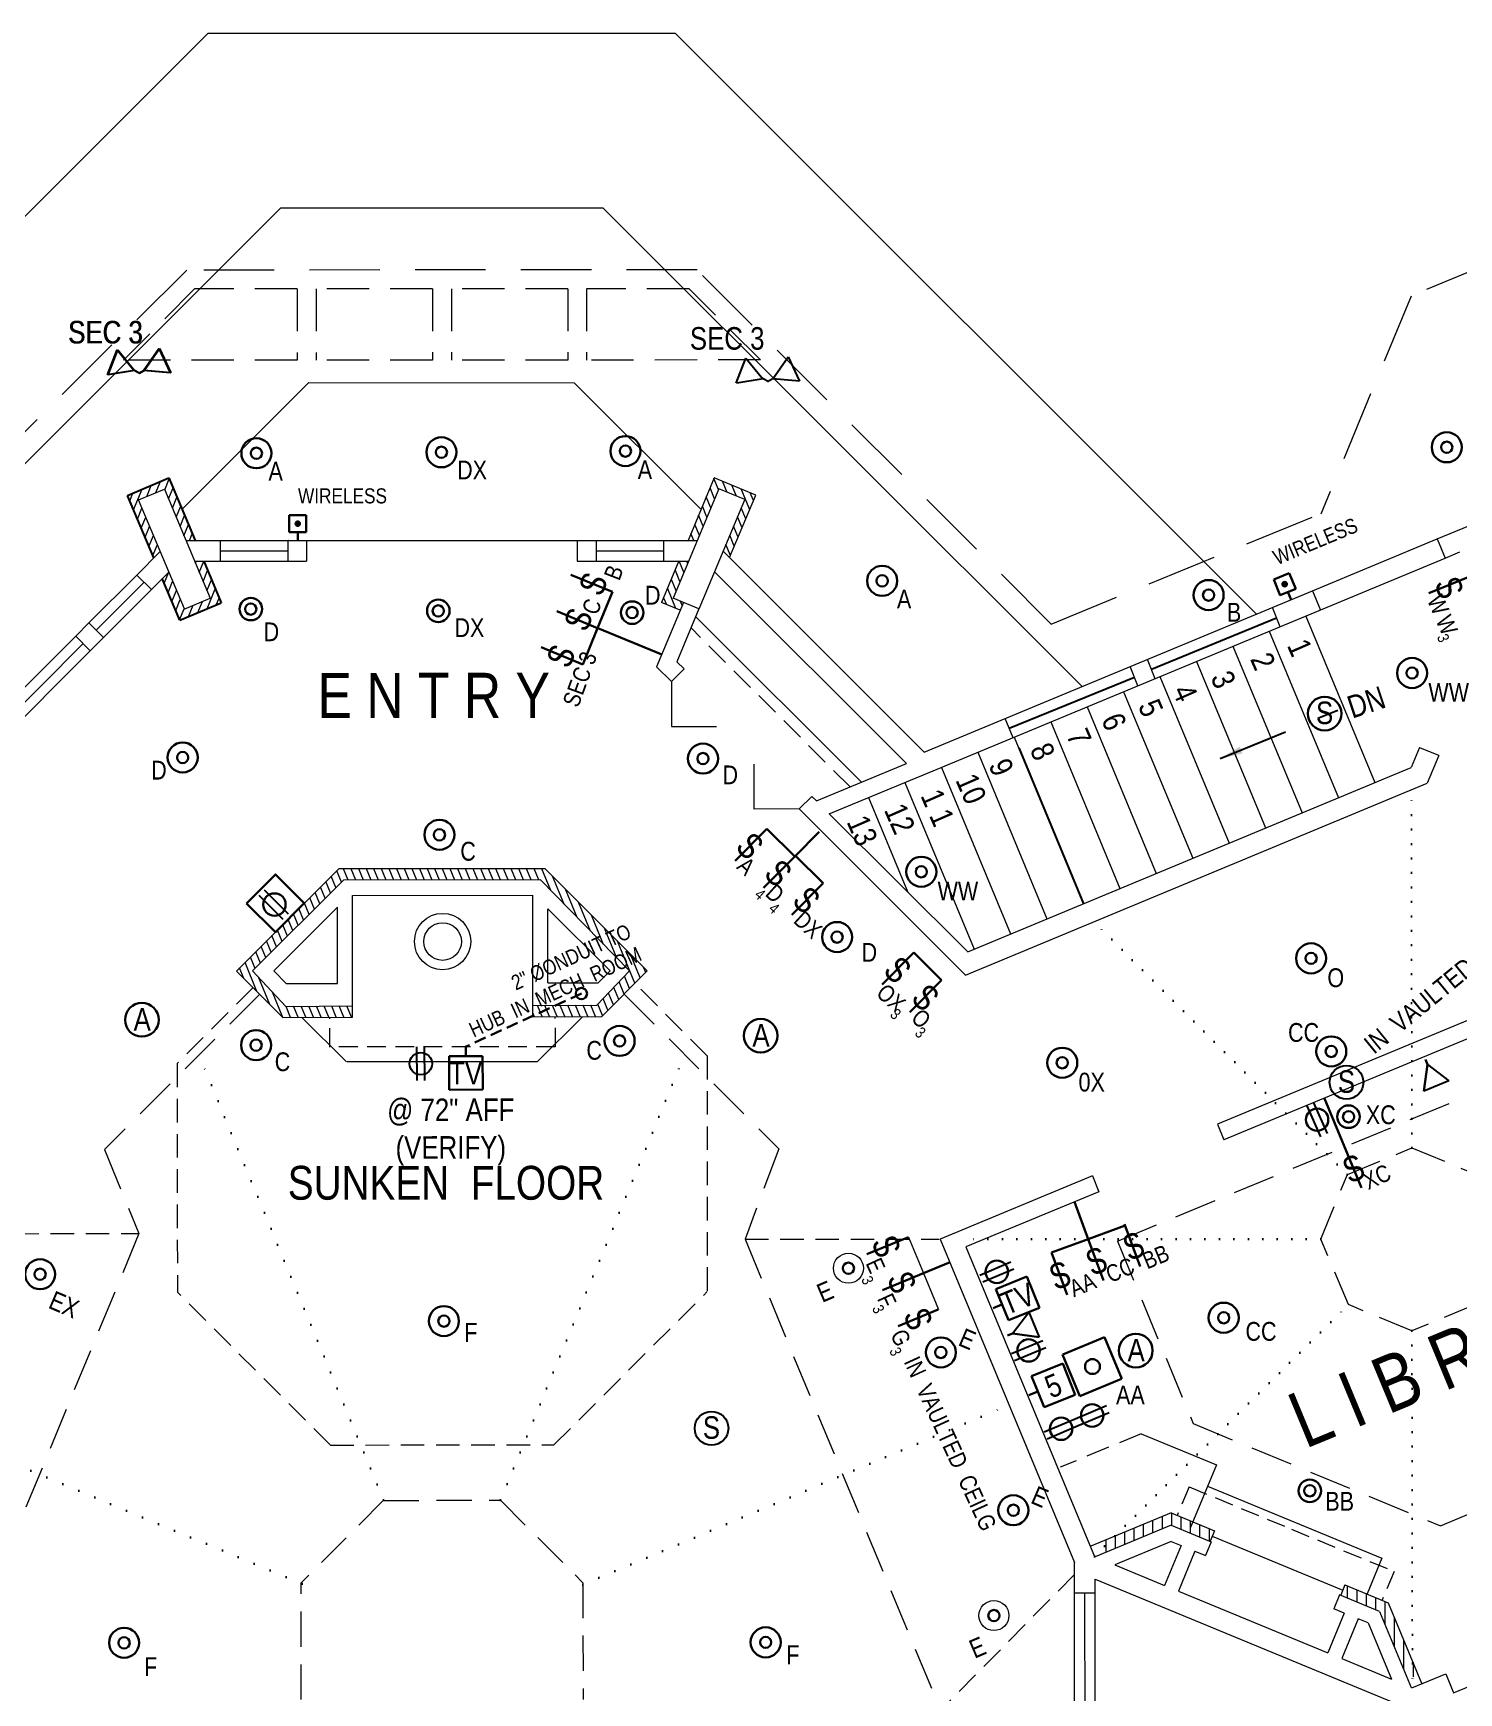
# Model space of a CAD drawing. Header units: inches. Extents: x 2775 to 14269, y 3098 to 7295.
# Drawn here: x 13259.7 to 13639.1, y 3643 to 4084.7 of the extents above; entities that cross this region are included whole.
import ezdxf

# ---------------------------------------------------------------- set-up
doc = ezdxf.new("R2010")
doc.units = ezdxf.units.IN
doc.header["$LTSCALE"] = 0.5
doc.header["$MEASUREMENT"] = 0
for name, pattern in [('ACAD_ISO07W100', [3, 0, -3]), ('DOT2', [0.125, 0, -0.125]), ('HIDDEN', [0.375, 0.25, -0.125])]:
    doc.linetypes.add(name, pattern=pattern)
for name, color, linetype, lineweight in [('CONCRETE', 250, 'CONTINUOUS', 20), ('ELEC', 6, 'CONTINUOUS', 30), ('FOUNDATION', 250, 'CONTINUOUS', 9), ('INT WALLS', 250, 'CONTINUOUS', 9), ('LITE COVE', 250, 'HIDDEN', 9), ('MASONRY', 250, 'HIDDEN', 9), ('MILLWORK', 250, 'CONTINUOUS', 20), ('ROOFLINE', 250, 'HIDDEN', 9), ('ROOM TEXT', 252, 'CONTINUOUS', 20), ('SKYLITES', 250, 'CONTINUOUS', 9), ('WALLS', 250, 'CONTINUOUS', 9), ('WINDOWS', 250, 'CONTINUOUS', 9)]:
    doc.layers.add(name, color=color, linetype=linetype, lineweight=lineweight)
for name, color, linetype in [('ELECTRICAL', 1, 'CONTINUOUS'), ('LL_ELECTRICAL', 1, 'CONTINUOUS'), ('STAIRS', 250, 'CONTINUOUS')]:
    doc.layers.add(name, color=color, linetype=linetype)
doc.styles.add('ARCHENT', font='technical.ttf', dxfattribs={"height": 6})
doc.styles.add('ARCHENTLTD', font='technical.ttf', dxfattribs={"height": 6})
doc.dimstyles.new('ARCHENTLTD', dxfattribs={"dimtxt": 12, "dimasz": 6, "dimexe": 9, "dimexo": 3, "dimgap": 1, "dimtad": 0, "dimdec": 4, "dimzin": 1, "dimdsep": 46, "dimlunit": 4, "dimtxsty": 'ARCHENT', "dimcen": 6, "dimaunit": 1, "dimadec": 5, "dimazin": 0, "dimtfac": 1, "dimtdec": 4, "dimtofl": 0, "dimtmove": 0, "dimatfit": 3, "dimfxl": 0, "dimfrac": 2, "dimtolj": 1, "dimtzin": 0, "dimarcsym": 0})
pattern_1 = [(247.555994, (-3.6255, 7419.5668), (-1.73297453, 0.71583818), [])]
pattern_2 = [(112.5, (0.053, 7.3125), (-1.73227412, -0.71753144), [])]

msp = doc.modelspace()

# ---------------------------------------------------------------- hatches: boundary and pattern name
at = {"layer": 'ELEC', "linetype": 'Continuous', "ltscale": 25}
h = msp.add_hatch(color=7, dxfattribs=at)
edge = h.paths.add_edge_path()
edge.add_arc((13330.13, 3954.18), 0.593, 0, 360)
h = msp.add_hatch(color=7, dxfattribs=at)
edge = h.paths.add_edge_path()
edge.add_arc((13592.76, 3938.08), 0.593, 0, 360)
at = {"layer": 'MASONRY', "lineweight": 9, "ltscale": 75}
h = msp.add_hatch(dxfattribs=at)
h.set_pattern_fill('ANSI31', color=256, scale=15, angle=67.5, style=0)
h.set_pattern_definition(pattern_1)
h.paths.add_polyline_path([(13293.53, 3946.8), (13291.81, 3945.08), (13284.79, 3961.71), (13295.87, 3966.33), (13302.82, 3949.67), (13300.38, 3949.66), (13294.66, 3963.39), (13287.74, 3960.5)])
h = msp.add_hatch(dxfattribs=at)
h.set_pattern_fill('ANSI31', color=256, scale=15, angle=67.5, style=0)
h.set_pattern_definition([(292.54454, (26734.3495, 7442.9466), (1.73171582, 0.71887782), [])])
h.paths.add_polyline_path([(13443.31, 3946.85), (13445.03, 3945.14), (13452.02, 3961.78), (13440.94, 3966.38), (13434.01, 3949.7), (13436.45, 3949.71), (13442.15, 3963.44), (13449.07, 3960.57)])
h = msp.add_hatch(dxfattribs=at)
h.set_pattern_fill('ANSI31', color=256, scale=15, angle=67.5, style=0)
h.set_pattern_definition(pattern_1)
h.paths.add_polyline_path([(13299.94, 3931.45), (13303.35, 3932.88), (13304.21, 3930.8), (13298.74, 3928.51), (13294.07, 3939.56), (13295.79, 3941.28)])
h.paths.add_polyline_path([(13309.73, 3933.1), (13304.21, 3930.8), (13303.35, 3932.88), (13306.79, 3934.31), (13302.68, 3944.17), (13305.12, 3944.17)])
h = msp.add_hatch(dxfattribs=at)
h.set_pattern_fill('ANSI31', color=256, scale=15, angle=67.5, style=0)
h.set_pattern_definition(pattern_2)
h.paths.add_polyline_path([(13368.57, 3862.34), (13341.04, 3862.33), (13316.6, 3837.88), (13320.84, 3837.88), (13342.28, 3859.33), (13368.57, 3859.34)])
h.paths.add_polyline_path([(13318.09, 3835.13), (13320.84, 3837.88), (13316.6, 3837.88), (13313.85, 3835.12), (13316.6, 3832.38), (13320.69, 3832.38)])
h.paths.add_polyline_path([(13320.69, 3832.38), (13316.6, 3832.38), (13326.19, 3822.79), (13344.67, 3822.84), (13344.67, 3825.84), (13326.97, 3825.72)])
h = msp.add_hatch(dxfattribs=at)
h.set_pattern_fill('ANSI31', color=256, scale=15, angle=67.5, style=0)
h.set_pattern_definition(pattern_2)
h.paths.add_polyline_path([(13395.94, 3862.35), (13368.57, 3862.34), (13368.57, 3859.34), (13394.7, 3859.35), (13415.69, 3837.92), (13420.38, 3837.93)])
h.paths.add_polyline_path([(13423.15, 3835.16), (13420.38, 3837.93), (13415.69, 3837.92), (13418.38, 3835.19), (13415.78, 3832.42), (13420.41, 3832.43)])
h.paths.add_polyline_path([(13420.41, 3832.43), (13415.78, 3832.42), (13409.76, 3826.01), (13392.67, 3825.97), (13392.67, 3822.97), (13411.01, 3823.02)])

# ---------------------------------------------------------------- linework, layer by layer
at = {"layer": 'CONCRETE', "ltscale": 75}
for p, q in [((13306.27, 4084.7), (13110.43, 3888.92)), ((13585.29, 3930.13), (13430.6, 4084.69))]:
    msp.add_line(p, q, dxfattribs=at)
at = {"layer": 'CONCRETE', "linetype": 'Continuous', "lineweight": 9, "ltscale": 50}
for p, q in [((13306.27, 4084.7), (13430.6, 4084.69)), ((13325.62, 4038.2), (13411.35, 4038.19)), ((13333.05, 3991.7), (13403.69, 3991.69))]:
    msp.add_line(p, q, dxfattribs=at)
at = {"layer": 'CONCRETE', "lineweight": 9, "ltscale": 75}
for p, q in [((13325.62, 4038.2), (13157.05, 3869.67)), ((13538.82, 3910.83), (13411.35, 4038.19)), ((13333.05, 3991.7), (13299.34, 3958)), ((13437.29, 3958.12), (13403.69, 3991.69))]:
    msp.add_line(p, q, dxfattribs=at)
at = {"layer": 'ELEC', "color": 7, "linetype": 'Continuous', "ltscale": 0.75}
for p, q in [((13332.37, 3956.41), (13327.89, 3956.41)), ((13327.89, 3956.41), (13327.89, 3951.88)), ((13332.37, 3951.94), (13332.37, 3956.41)), ((13327.89, 3951.94), (13332.37, 3951.94)), ((13330.13, 3951.94), (13330.13, 3949.68)), ((13593.96, 3941), (13589.83, 3939.28)), ((13595.68, 3936.87), (13593.96, 3941)), ((13589.83, 3939.28), (13591.57, 3935.1)), ((13591.55, 3935.15), (13595.68, 3936.87)), ((13593.61, 3936.01), (13594.49, 3933.92))]:
    msp.add_line(p, q, dxfattribs=at)
at = {"layer": 'ELEC', "color": 1, "linetype": 'Continuous', "ltscale": 0.75}
for p, q in [((13402.83, 3940.59), (13413.92, 3936.01)), ((13399.03, 3930.86), (13409.93, 3926.36)), ((13409.94, 3926.36), (13426.97, 3919.33)), ((13394.87, 3921.29), (13405.95, 3916.72)), ((13446.53, 3864.47), (13454.98, 3872.99)), ((13462.39, 3865.64), (13468.87, 3872.17)), ((13454.08, 3857.27), (13462.39, 3865.64)), ((13493.01, 3824.21), (13501.46, 3832.73)), ((13613.17, 3777.41), (13603.31, 3801.2)), ((13540.49, 3763.78), (13536.84, 3773.67)), ((13554.3, 3756.53), (13550.14, 3767.77)), ((13481.58, 3759.78), (13492.68, 3764.33)), ((13544.58, 3752.72), (13540.49, 3763.78)), ((13485.72, 3750.2), (13496.64, 3754.67)), ((13496.64, 3754.67), (13503.74, 3757.61)), ((13489.86, 3740.62), (13500.56, 3745.04))]:
    msp.add_line(p, q, dxfattribs=at)
at = {"layer": 'ELEC', "color": 3, "linetype": 'Continuous', "ltscale": 0.75}
for p, q in [((13631.13, 3935.69), (13642.06, 3940.12)), ((13461.6, 3850.11), (13469.9, 3858.48)), ((13485.6, 3831.56), (13494.05, 3840.08)), ((13534.85, 3748.92), (13530.7, 3760.17))]:
    msp.add_line(p, q, dxfattribs=at)
at = {"layer": 'ELEC', "color": 1, "linetype": 'Continuous', "lineweight": 30, "ltscale": 25}
for p, q in [((13413.92, 3936.01), (13409.93, 3926.36)), ((13405.95, 3916.72), (13409.93, 3926.36)), ((13454.98, 3872.99), (13462.39, 3865.64)), ((13462.49, 3865.83), (13469.9, 3858.48)), ((13494.05, 3840.08), (13501.46, 3832.73)), ((13530.7, 3760.17), (13540.49, 3763.78)), ((13540.49, 3763.78), (13550.28, 3767.4))]:
    msp.add_line(p, q, dxfattribs=at)
at = {"layer": 'ELEC', "color": 1, "linetype": 'HIDDEN', "ltscale": 25}
msp.add_line((13405.61, 3829.13), (13374.84, 3814.99), dxfattribs=at)
at = {"layer": 'ELEC', "color": 1, "linetype": 'Continuous', "lineweight": 9, "ltscale": 25}
for p, q in [((13492.68, 3764.33), (13496.64, 3754.67)), ((13496.64, 3754.67), (13500.59, 3745.01))]:
    msp.add_line(p, q, dxfattribs=at)
at = {"layer": 'ELEC', "color": 4, "linetype": 'Continuous', "ltscale": 7.5}
for centre in [(13319.12, 3972.92), (13368.37, 3973.17), (13417.32, 3973.49), (13635.88, 3974.5), (13485.64, 3938.96)]:
    msp.add_circle(centre, 4, dxfattribs=at)
at = {"layer": 'ELEC', "color": 4, "linetype": 'Continuous'}
for centre in [(13635.88, 3974.5), (13319.12, 3972.92), (13417.32, 3973.49), (13485.64, 3938.96), (13572.51, 3935.18)]:
    msp.add_circle(centre, 1.5, dxfattribs=at)
at = {"layer": 'ELEC', "color": 3, "linetype": 'Continuous'}
for centre, radius in [((13368.37, 3973.17), 1.5), ((13367.53, 3930.96), 1.5), ((13626.66, 3914.43), 1.5), ((13496.06, 3861.54), 1.5), ((13533.57, 3810.71), 1.5), ((13261.58, 3754.43), 1.5), ((13541.61, 3729.86), 1.98)]:
    msp.add_circle(centre, radius, dxfattribs=at)
at = {"layer": 'ELEC', "color": 7, "linetype": 'Continuous', "ltscale": 25}
for centre in [(13330.13, 3954.18), (13592.76, 3938.08)]:
    msp.add_circle(centre, 0.593, dxfattribs=at)
at = {"layer": 'ELEC', "color": 4, "linetype": 'Continuous', "lineweight": 30, "ltscale": 7.5}
msp.add_circle((13572.51, 3935.18), 4, dxfattribs=at)
at = {"layer": 'ELEC', "color": 5, "linetype": 'Continuous', "lineweight": 30, "ltscale": 7.5}
for centre, radius in [((13317.63, 3931.45), 3), ((13367.53, 3930.96), 3), ((13419.11, 3930.5), 3), ((13367.84, 3871.37), 4), ((13415.78, 3816.52), 4), ((13319.05, 3815.39), 4), ((13501.26, 3733.61), 4), ((13520.55, 3691.63), 4)]:
    msp.add_circle(centre, radius, dxfattribs=at)
at = {"layer": 'ELEC', "color": 5, "linetype": 'Continuous'}
for centre in [(13317.63, 3931.45), (13419.11, 3930.5), (13367.84, 3871.37), (13319.05, 3815.39), (13415.78, 3816.52), (13605.15, 3813.73), (13609.74, 3796.35, -2), (13369.02, 3741.96), (13576.52, 3742.86), (13501.26, 3733.61), (13599.44, 3696.8, -2), (13520.55, 3691.63), (13283.93, 3656.34), (13454.64, 3656.47)]:
    msp.add_circle(centre, 1.5, dxfattribs=at)
at = {"layer": 'ELEC', "color": 3, "linetype": 'Continuous', "lineweight": 30, "ltscale": 7.5}
for centre in [(13626.66, 3914.43), (13496.06, 3861.54)]:
    msp.add_circle(centre, 4, dxfattribs=at)
at = {"layer": 'ELEC', "color": 6, "linetype": 'Continuous', "lineweight": 30, "ltscale": 7.5}
for centre in [(13299.51, 3891.95), (13437.96, 3891.67), (13473.66, 3844.16), (13599.78, 3838.5), (13533.57, 3810.71), (13261.58, 3754.43)]:
    msp.add_circle(centre, 4, dxfattribs=at)
at = {"layer": 'ELEC', "color": 6, "linetype": 'Continuous'}
for centre in [(13299.51, 3891.95), (13437.96, 3891.67), (13473.66, 3844.16), (13599.78, 3838.5), (13476.67, 3756.03), (13515.38, 3663.59)]:
    msp.add_circle(centre, 1.5, dxfattribs=at)
at = {"layer": 'ELEC', "color": 1, "linetype": 'Continuous'}
msp.add_circle((13405.61, 3829.13), 1.5, dxfattribs=at)
at = {"layer": 'ELEC', "color": 5, "linetype": 'Continuous', "ltscale": 7.5}
for centre in [(13605.15, 3813.73), (13369.02, 3741.96), (13576.52, 3742.86), (13283.93, 3656.34), (13454.64, 3656.47)]:
    msp.add_circle(centre, 4, dxfattribs=at)
at = {"layer": 'ELEC', "color": 5, "linetype": 'Continuous', "lineweight": 30, "ltscale": 50}
for centre in [(13609.74, 3796.35), (13599.44, 3696.8)]:
    msp.add_circle(centre, 3, dxfattribs=at)
at = {"layer": 'ELEC', "color": 6, "linetype": 'Continuous', "lineweight": 9, "ltscale": 7.5}
for centre in [(13476.67, 3756.03), (13515.38, 3663.59)]:
    msp.add_circle(centre, 4, dxfattribs=at)
at = {"layer": 'ELECTRICAL', "color": 7, "linetype": 'Continuous', "ltscale": 0.375}
for p, q in [((13279.5, 3993.8), (13282.11, 4000.47)), ((13279.65, 3993.8), (13282.26, 4000.47)), ((13282.11, 4000.47), (13286.56, 3994.91)), ((13282.26, 4000.47), (13286.71, 3994.91)), ((13289.11, 3994.92), (13293.18, 4000.79)), ((13289.26, 3994.92), (13293.33, 4000.79)), ((13293.18, 4000.79), (13296.2, 3994.29)), ((13293.33, 4000.79), (13296.35, 3994.29)), ((13446.79, 3991.56), (13449.4, 3998.24)), ((13449.4, 3998.24), (13453.85, 3992.68)), ((13456.55, 3992.69), (13460.62, 3998.56)), ((13460.62, 3998.56), (13463.64, 3992.06)), ((13286.56, 3994.91), (13279.5, 3993.8)), ((13286.71, 3994.91), (13279.65, 3993.8)), ((13296.2, 3994.29), (13289.11, 3994.92)), ((13296.35, 3994.29), (13289.26, 3994.92)), ((13463.64, 3992.06), (13456.55, 3992.69)), ((13454, 3992.68), (13446.94, 3991.56))]:
    msp.add_line(p, q, dxfattribs=at)
at = {"layer": 'ELECTRICAL', "color": 7, "linetype": 'Continuous', "ltscale": 0.75}
for p, q in [((13287.84, 3994.27), (13286.56, 3994.91)), ((13287.99, 3994.27), (13286.71, 3994.91)), ((13287.84, 3994.27), (13289.11, 3994.92)), ((13287.99, 3994.27), (13289.26, 3994.92)), ((13455.13, 3992.04), (13456.4, 3992.69)), ((13455.28, 3992.04), (13454, 3992.68))]:
    msp.add_line(p, q, dxfattribs=at)
at = {"layer": 'ELECTRICAL', "color": 1, "linetype": 'Continuous', "ltscale": 0.75}
for p, q in [((13321.18, 3856.72), (13327.57, 3850.38)), ((13319.77, 3855.3), (13326.16, 3848.96)), ((13361.91, 3805.95), (13361.82, 3814.95)), ((13363.91, 3805.97), (13363.82, 3814.97)), ((13630.72, 3810.22), (13629.79, 3803.16)), ((13630.72, 3810.22), (13636.42, 3805.9)), ((13630.72, 3810.22), (13636.42, 3805.9)), ((13636.42, 3805.9), (13629.79, 3803.16)), ((13598.62, 3799.26), (13602.27, 3791.03)), ((13600.45, 3800.07), (13604.1, 3791.84)), ((13520.32, 3738.63), (13524.64, 3744.32)), ((13520.32, 3738.63), (13524.64, 3744.32)), ((13524.64, 3744.32), (13527.38, 3737.7)), ((13520.32, 3738.63), (13527.38, 3737.7))]:
    msp.add_line(p, q, dxfattribs=at)
at = {"layer": 'ELECTRICAL', "color": 1, "linetype": 'Continuous', "lineweight": 30, "ltscale": 0.75}
for p, q in [((13379.33, 3812.49), (13370.38, 3812.47)), ((13370.4, 3803.53), (13370.38, 3812.47)), ((13374.84, 3814.99), (13374.85, 3812.48)), ((13379.35, 3803.55), (13379.33, 3812.49)), ((13630.18, 3811.54), (13630.72, 3810.22)), ((13370.4, 3803.53), (13379.35, 3803.55)), ((13524.15, 3753.81), (13515.86, 3750.44)), ((13519.23, 3742.16), (13515.86, 3750.44)), ((13527.52, 3745.53), (13524.15, 3753.81)), ((13515.19, 3745.41), (13517.52, 3746.35)), ((13519.23, 3742.16), (13527.52, 3745.53)), ((13519, 3738.08), (13520.32, 3738.63)), ((13533.68, 3730.66), (13525.38, 3727.31)), ((13537.03, 3722.37), (13533.68, 3730.66)), ((13525.38, 3727.31), (13527.04, 3723.22)), ((13524.71, 3722.28), (13527.04, 3723.22)), ((13527.04, 3723.22), (13528.73, 3719.02)), ((13528.73, 3719.02), (13537.03, 3722.37))]:
    msp.add_line(p, q, dxfattribs=at)
at = {"layer": 'ELECTRICAL', "color": 1, "linetype": 'Continuous', "ltscale": 0.375}
for p, q in [((13629.79, 3803.16), (13630.72, 3810.22)), ((13630.72, 3810.22), (13636.42, 3805.9)), ((13636.42, 3805.9), (13629.79, 3803.16)), ((13520.32, 3738.63), (13524.64, 3744.32)), ((13524.64, 3744.32), (13527.38, 3737.7)), ((13527.38, 3737.7), (13520.32, 3738.63))]:
    msp.add_line(p, q, dxfattribs=at)
at = {"layer": 'ELECTRICAL', "color": 3, "linetype": 'Continuous', "ltscale": 0.75}
for p, q in [((13511.64, 3754.21), (13519.92, 3757.73)), ((13512.42, 3752.37), (13520.71, 3755.89)), ((13520.08, 3733.29), (13528.37, 3736.81)), ((13520.86, 3731.45), (13529.15, 3734.97)), ((13537.01, 3715.99), (13545.3, 3719.5)), ((13528.72, 3712.47), (13537.01, 3715.99)), ((13537.79, 3714.15), (13546.08, 3717.66)), ((13529.51, 3710.63), (13537.79, 3714.15))]:
    msp.add_line(p, q, dxfattribs=at)
at = {"layer": 'ELECTRICAL', "color": 1, "linetype": 'Continuous', "lineweight": 30, "ltscale": 0.375}
msp.add_lwpolyline([(13316.52, 3853.13), (13324.17, 3860.83), (13331.87, 3853.18), (13324.22, 3845.48)], close=True, dxfattribs=at)
at = {"layer": 'ELECTRICAL', "color": 3, "linetype": 'Continuous', "lineweight": 30, "ltscale": 0.75}
for centre, radius in [((13603.4, 3903.63), 4.48), ((13516.16, 3755.07), 2.98), ((13524.61, 3734.14), 2.98), ((13541.54, 3716.84), 2.98), ((13533.25, 3713.32), 2.98)]:
    msp.add_circle(centre, radius, dxfattribs=at)
at = {"layer": 'ELECTRICAL', "color": 1, "linetype": 'Continuous', "lineweight": 30, "ltscale": 0.75}
for centre, radius in [((13323.93, 3852.81), 2.98), ((13288.65, 3822.14), 4.48), ((13453.32, 3817.91), 4.48), ((13601.38, 3795.56), 2.98), ((13553.14, 3734.11), 4.48)]:
    msp.add_circle(centre, radius, dxfattribs=at)
at = {"layer": 'ELECTRICAL', "color": 1, "linetype": 'Continuous', "ltscale": 0.75}
msp.add_circle((13362.88, 3810.46), 2.98, dxfattribs=at)
at = {"layer": 'ELECTRICAL', "color": 3, "linetype": 'Continuous', "ltscale": 0.75}
for centre in [(13609.2, 3805.51), (13440.23, 3713.43)]:
    msp.add_circle(centre, 4.48, dxfattribs=at)
at = {"layer": 'ELECTRICAL', "color": 1, "linetype": 'Continuous', "ltscale": 0.75}
for points in [[(13630.72, 3810.22), (13636.42, 3805.9), (13629.79, 3803.16), (13630.72, 3810.22)], [(13630.72, 3810.22), (13634.82, 3807.11), (13630.05, 3805.09), (13630.72, 3810.22)], [(13520.32, 3738.63), (13524.64, 3744.32), (13527.38, 3737.7), (13520.32, 3738.63)], [(13520.32, 3738.63), (13523.43, 3742.73), (13525.44, 3737.96), (13520.32, 3738.63)]]:
    msp.add_solid(points, dxfattribs=at)
at = {"layer": 'FOUNDATION', "ltscale": 50}
for p, q in [((13300.37, 3949.7), (13309.5, 3949.7)), ((13327.5, 3949.7), (13332.5, 3949.7)), ((13404.5, 3949.69), (13409.5, 3949.69)), ((13427.5, 3949.69), (13436.44, 3949.69))]:
    msp.add_line(p, q, dxfattribs=at)
at = {"layer": 'FOUNDATION', "ltscale": 75}
for p, q in [((13293.55, 3946.75), (13287.31, 3940.51)), ((13496.85, 3893.39), (13443.37, 3946.83)), ((13274.58, 3927.79), (13271.05, 3924.25))]:
    msp.add_line(p, q, dxfattribs=at)
at = {"layer": 'INT WALLS', "ltscale": 150}
for p, q in [((13432.74, 3933.22), (13425.63, 3916.1)), ((13436.89, 3931.49), (13431.04, 3917.4))]:
    msp.add_line(p, q, dxfattribs=at)
at = {"layer": 'INT WALLS', "ltscale": 50}
for p, q in [((13429.58, 3912.15), (13425.63, 3916.1)), ((13432.94, 3915.51), (13431.04, 3917.4)), ((13429.58, 3912.16), (13429.59, 3900.16)), ((13429.59, 3900.16), (13441.57, 3900.17)), ((13451.55, 3878.23), (13451.54, 3890.21)), ((13463.55, 3878.24), (13451.55, 3878.23)), ((13507.78, 3834.04), (13463.53, 3878.24)), ((13468.13, 3880.37), (13466.89, 3881.6)), ((13508.44, 3840.27), (13471.58, 3876.93)), ((13574.83, 3794.38), (13576.57, 3790.17)), ((13541.58, 3780.58), (13543.32, 3776.37))]:
    msp.add_line(p, q, dxfattribs=at)
at = {"layer": 'INT WALLS', "linetype": 'Continuous', "ltscale": 150}
for p, q in [((13429.58, 3912.15), (13432.94, 3915.51)), ((13463.53, 3878.24), (13466.89, 3881.6))]:
    msp.add_line(p, q, dxfattribs=at)
at = {"layer": 'INT WALLS', "ltscale": 75}
for p, q in [((13468.13, 3880.37), (13492.12, 3890.34)), ((13471.58, 3876.93), (13495.77, 3886.98)), ((13710.09, 3850.52), (13574.83, 3794.38)), ((13685.51, 3835.39), (13576.57, 3790.17)), ((13541.58, 3780.58), (13501.1, 3763.78)), ((13543.32, 3776.37), (13507.93, 3761.68))]:
    msp.add_line(p, q, dxfattribs=at)
at = {"layer": 'INT WALLS', "linetype": 'Continuous'}
for p, q in [((13342.28, 3859.33), (13318.09, 3835.13)), ((13394.7, 3859.35), (13342.28, 3859.33)), ((13418.39, 3835.17), (13394.7, 3859.35)), ((13318.09, 3835.13), (13326.97, 3825.72)), ((13418.38, 3835.19), (13409.76, 3826.01))]:
    msp.add_line(p, q, dxfattribs=at)
at = {"layer": 'INT WALLS'}
for p, q in [((13340.68, 3852.07), (13323.75, 3835.13)), ((13413.23, 3835.17), (13396.68, 3851.71)), ((13327.09, 3831.79), (13323.75, 3835.13)), ((13413.25, 3835.16), (13410.1, 3832.01))]:
    msp.add_line(p, q, dxfattribs=at)
at = {"layer": 'INT WALLS', "ltscale": 5}
for p, q in [((13340.67, 3831.83), (13340.68, 3852.07)), ((13344.67, 3825.84), (13344.69, 3855.22)), ((13392.67, 3825.97), (13392.69, 3855.34)), ((13396.67, 3831.98), (13396.68, 3851.71)), ((13562.54, 3687.65), (13573.18, 3683.25)), ((13562.55, 3683.32), (13565.19, 3682.23)), ((13618.01, 3664.71), (13607.38, 3669.11)), ((13614.95, 3661.65), (13612.32, 3662.74))]:
    msp.add_line(p, q, dxfattribs=at)
at = {"layer": 'INT WALLS', "ltscale": 7.5}
for p, q in [((13344.69, 3855.22), (13392.69, 3855.34)), ((13327.09, 3831.79), (13340.67, 3831.83)), ((13396.66, 3831.98), (13410.1, 3832.01))]:
    msp.add_line(p, q, dxfattribs=at)
at = {"layer": 'INT WALLS', "linetype": 'Continuous', "ltscale": 7.5}
for p, q in [((13326.97, 3825.72), (13344.67, 3825.84)), ((13392.67, 3825.97), (13409.76, 3826.01))]:
    msp.add_line(p, q, dxfattribs=at)
at = {"layer": 'INT WALLS', "ltscale": 10}
for p, q in [((13562.54, 3687.65), (13542.33, 3679.24)), ((13562.55, 3683.32), (13547.53, 3677.09)), ((13614.95, 3661.65), (13621.18, 3646.63)), ((13618.01, 3664.71), (13626.39, 3644.48))]:
    msp.add_line(p, q, dxfattribs=at)
at = {"layer": 'INT WALLS', "lineweight": 20, "ltscale": 5}
msp.add_line((13573.48, 3684.75), (13590.85, 3677.57), dxfattribs=at)
at = {"layer": 'INT WALLS', "linetype": 'Continuous', "ltscale": 5}
for p, q in [((13568.88, 3680.7), (13571.66, 3679.55)), ((13608.62, 3664.27), (13605.85, 3665.42))]:
    msp.add_line(p, q, dxfattribs=at)
at = {"layer": 'INT WALLS', "lineweight": 9, "ltscale": 5}
msp.add_line((13590.85, 3677.57), (13608.23, 3670.38), dxfattribs=at)
at = {"layer": 'LITE COVE', "linetype": 'ACAD_ISO07W100', "lineweight": 30, "ltscale": 2.5}
for p, q in [((13626.59, 3788.06), (13626.45, 3883.34)), ((13609.42, 3780.91), (13541.98, 3848.25)), ((13602.34, 3763.8), (13507.07, 3763.76)), ((13542.11, 3679.33), (13609.72, 3746.34)), ((13626.61, 3739.35), (13626.74, 3644.44))]:
    msp.add_line(p, q, dxfattribs=at)
at = {"layer": 'LITE COVE', "ltscale": 90}
for p, q in [((13320.02, 3828.96), (13278.7, 3787.6)), ((13417.01, 3828.97), (13458.12, 3787.83)), ((13548.24, 3763.23), (13682.69, 3819.03)), ((13278.7, 3787.6), (13287.87, 3765.24)), ((13458.12, 3787.83), (13449.15, 3763.74)), ((13287.87, 3765.24), (13234.91, 3637.12)), ((13449.15, 3763.74), (13501.19, 3638.35)), ((13548.24, 3763.23), (13568.39, 3714.68)), ((13568.39, 3714.68), (13634.23, 3687.46)), ((13568.39, 3714.68), (13634.23, 3687.46)), ((13634.23, 3687.46), (13675.66, 3704.96))]:
    msp.add_line(p, q, dxfattribs=at)
at = {"layer": 'LITE COVE', "linetype": 'ACAD_ISO07W100', "lineweight": 30, "ltscale": 3}
for p, q in [((13352.99, 3694.26), (13303.82, 3812.74)), ((13384.06, 3694.27), (13433.1, 3812.86)), ((13331.3, 3672.02), (13217.55, 3719.42)), ((13406.03, 3671.81), (13519.44, 3719.61))]:
    msp.add_line(p, q, dxfattribs=at)
at = {"layer": 'LL_ELECTRICAL', "color": 7, "linetype": 'Continuous', "lineweight": 30, "ltscale": 50}
for p, q in [((13544.84, 3737.69), (13533.76, 3733.09)), ((13549.44, 3726.61), (13544.84, 3737.69)), ((13533.64, 3733.05), (13538.24, 3721.97)), ((13538.24, 3721.97), (13549.33, 3726.57))]:
    msp.add_line(p, q, dxfattribs=at)
at = {"layer": 'MASONRY', "linetype": 'Continuous', "lineweight": -2, "ltscale": 1.5}
for p, q in [((13284.79, 3961.71), (13295.87, 3966.33)), ((13295.87, 3966.33), (13302.82, 3949.67)), ((13291.81, 3945.08), (13284.79, 3961.71)), ((13305.12, 3944.17), (13309.73, 3933.1)), ((13298.74, 3928.51), (13294.07, 3939.56)), ((13298.74, 3928.51), (13309.73, 3933.1))]:
    msp.add_line(p, q, dxfattribs=at)
at = {"layer": 'MASONRY', "linetype": 'Continuous', "ltscale": 1.5}
for p, q in [((13440.94, 3966.38), (13434.01, 3949.7)), ((13452.02, 3961.78), (13440.94, 3966.38)), ((13445.03, 3945.14), (13452.02, 3961.78)), ((13431.54, 3944.28), (13426.94, 3933.2)), ((13431.88, 3931.15), (13426.94, 3933.2)), ((13313.85, 3835.12), (13326.19, 3822.79))]:
    msp.add_line(p, q, dxfattribs=at)
at = {"layer": 'MASONRY', "lineweight": 9, "ltscale": 75}
for p, q in [((13431.53, 3944.26), (13432.75, 3941.32)), ((13433.55, 3944.28), (13433.76, 3943.77)), ((13430.52, 3941.81), (13431.73, 3938.88)), ((13428.49, 3936.92), (13430.67, 3931.66)), ((13429.5, 3939.37), (13430.72, 3936.43)), ((13427.47, 3934.48), (13428.22, 3932.67)), ((13431.9, 3933.58), (13432.4, 3932.39))]:
    msp.add_line(p, q, dxfattribs=at)
at = {"layer": 'MASONRY', "linetype": 'Continuous', "ltscale": 150}
msp.add_line((13341.04, 3862.33), (13313.85, 3835.12), dxfattribs=at)
at = {"layer": 'MASONRY', "linetype": 'Continuous'}
for p, q in [((13395.94, 3862.35), (13341.04, 3862.33)), ((13423.15, 3835.16), (13395.94, 3862.35)), ((13423.15, 3835.16), (13410.93, 3822.94))]:
    msp.add_line(p, q, dxfattribs=at)
at = {"layer": 'MASONRY', "linetype": 'Continuous', "ltscale": 5}
for p, q in [((13344.67, 3822.84), (13344.67, 3825.84)), ((13392.67, 3822.96), (13392.67, 3825.97)), ((13554.54, 3711.98), (13574.59, 3703.69)), ((13574.59, 3703.69), (13567.64, 3686.89)), ((13572.23, 3698.01), (13618.62, 3678.83)), ((13562.54, 3690.9), (13574.05, 3686.14)), ((13574.05, 3686.14), (13572.91, 3683.37)), ((13565.19, 3682.23), (13560.79, 3671.6)), ((13568.88, 3680.7), (13564.49, 3670.08)), ((13573.18, 3683.25), (13571.66, 3679.55)), ((13618.63, 3678.83), (13614.7, 3669.33)), ((13608.8, 3671.78), (13607.66, 3669)), ((13608.8, 3671.77), (13620.32, 3667.01)), ((13607.38, 3669.12), (13605.85, 3665.42)), ((13608.62, 3664.27), (13604.23, 3653.65)), ((13612.32, 3662.75), (13607.92, 3652.12))]:
    msp.add_line(p, q, dxfattribs=at)
at = {"layer": 'MASONRY', "linetype": 'Continuous', "ltscale": 7.5}
for p, q in [((13326.19, 3822.79), (13344.67, 3822.84)), ((13392.67, 3822.97), (13411.01, 3823.02))]:
    msp.add_line(p, q, dxfattribs=at)
at = {"layer": 'MASONRY', "linetype": 'Continuous', "lineweight": 9, "ltscale": 50}
for p, q in [((13343.06, 3810.91), (13331.16, 3822.8)), ((13405.82, 3822.87), (13393.88, 3810.93)), ((13393.88, 3810.93), (13343.26, 3810.91))]:
    msp.add_line(p, q, dxfattribs=at)
at = {"layer": 'MASONRY', "linetype": 'HIDDEN', "ltscale": 40}
for p, q in [((13338.66, 3814.9), (13338.67, 3822.82)), ((13398.71, 3814.98), (13398.67, 3822.98)), ((13398.6, 3814.96), (13338.66, 3814.91)), ((13567.32, 3697.85), (13564.16, 3690.23)), ((13567.32, 3697.85), (13594.58, 3686.58)), ((13594.58, 3686.58), (13621.85, 3675.31)), ((13621.85, 3675.31), (13618.7, 3667.68))]:
    msp.add_line(p, q, dxfattribs=at)
at = {"layer": 'MASONRY', "linetype": 'HIDDEN', "ltscale": 50}
msp.add_line((13554.54, 3711.98), (13533.02, 3703.05), dxfattribs=at)
at = {"layer": 'MASONRY', "linetype": 'Continuous', "ltscale": 10}
msp.add_line((13562.54, 3690.9), (13541.15, 3682.02), dxfattribs=at)
at = {"layer": 'MASONRY', "lineweight": 9, "ltscale": 150}
for p, q in [((13557.71, 3685.56), (13557.71, 3688.8)), ((13560.21, 3686.59), (13560.21, 3689.84)), ((13562.71, 3687.58), (13562.71, 3690.83)), ((13565.21, 3686.55), (13565.21, 3689.79)), ((13567.71, 3685.51), (13567.71, 3688.76)), ((13545.21, 3680.37), (13545.21, 3683.62)), ((13547.71, 3681.41), (13547.71, 3684.65)), ((13550.21, 3682.44), (13550.21, 3685.69)), ((13552.71, 3683.48), (13552.71, 3686.73)), ((13555.21, 3684.52), (13555.21, 3687.77)), ((13570.21, 3684.48), (13570.21, 3687.73)), ((13572.71, 3683.45), (13572.71, 3686.69)), ((13609.5, 3668.21), (13609.5, 3671.46)), ((13612, 3667.18), (13612, 3670.43)), ((13614.5, 3666.15), (13614.5, 3669.39)), ((13617, 3665.11), (13617, 3668.36)), ((13619.5, 3661.39), (13619.5, 3667.32)), ((13622, 3655.37), (13622, 3663.19)), ((13624.5, 3649.34), (13624.5, 3657.17)), ((13627, 3647.26), (13627, 3651.15))]:
    msp.add_line(p, q, dxfattribs=at)
at = {"layer": 'MASONRY', "linetype": 'Continuous', "ltscale": 50}
msp.add_line((13620.32, 3667.01), (13629.2, 3645.62), dxfattribs=at)
at = {"layer": 'MILLWORK', "lineweight": 9, "ltscale": 75}
msp.add_line((13480.13, 3885.36), (13436.03, 3929.42), dxfattribs=at)
at = {"layer": 'MILLWORK', "linetype": 'HIDDEN', "lineweight": 9, "ltscale": 50}
msp.add_line((13477.13, 3884.11), (13434.79, 3926.42), dxfattribs=at)
at = {"layer": 'MILLWORK', "ltscale": 75}
msp.add_line((13631.64, 3887.18), (13631.52, 3887.06), dxfattribs=at)
at = {"layer": 'ROOFLINE', "linetype": 'HIDDEN', "ltscale": 150}
for p, q in [((13751.75, 4066.76), (13626.37, 4014.74)), ((13300.59, 4021.66), (13187.8, 3908.9)), ((13436.38, 4021.73), (13300.59, 4021.66)), ((13530.65, 3927.47), (13436.31, 4021.73)), ((13626.37, 4014.74), (13602.36, 3956.67)), ((13530.65, 3927.47), (13602.45, 3956.88))]:
    msp.add_line(p, q, dxfattribs=at)
at = {"layer": 'ROOFLINE', "ltscale": 90}
for p, q in [((13302.7, 4016.63), (13283.75, 3997.66)), ((13330, 4016.64), (13302.7, 4016.63)), ((13330, 4016.64), (13330.01, 3997.68)), ((13366, 4016.66), (13335, 4016.64)), ((13335, 4016.64), (13335.01, 3997.68)), ((13366, 4016.66), (13366, 3997.7)), ((13402, 4016.67), (13371, 4016.66)), ((13371, 4016.66), (13371, 3997.7)), ((13402, 4016.67), (13402.01, 3997.71)), ((13434.29, 4016.69), (13407, 4016.68)), ((13407, 4016.68), (13407.01, 3997.72)), ((13453.26, 3997.74), (13434.29, 4016.69)), ((13330, 3997.68), (13283.75, 3997.66)), ((13366, 3997.7), (13335, 3997.68)), ((13402, 3997.71), (13371, 3997.7)), ((13453.26, 3997.74), (13407, 3997.72))]:
    msp.add_line(p, q, dxfattribs=at)
at = {"layer": 'ROOFLINE', "linetype": 'HIDDEN', "lineweight": 5, "ltscale": 50}
for p, q in [((13236.24, 3765.21), (13287.87, 3765.24)), ((13449.15, 3763.74), (13500.78, 3763.77)), ((13536.83, 3674.54), (13501.19, 3638.35))]:
    msp.add_line(p, q, dxfattribs=at)
at = {"layer": 'SKYLITES', "linetype": 'HIDDEN', "ltscale": 75}
for p, q in [((13609.43, 3780.94), (13626.59, 3788.06)), ((13626.59, 3788.06), (13644.2, 3780.78)), ((13602.34, 3763.8), (13609.43, 3780.94)), ((13609.72, 3746.34), (13602.34, 3763.8)), ((13626.61, 3739.35), (13609.72, 3746.34)), ((13643.89, 3746.52), (13626.61, 3739.35)), ((13352.99, 3694.26), (13331.04, 3672.28)), ((13352.98, 3694.25), (13384.05, 3694.27)), ((13384.05, 3694.27), (13406.03, 3672.31)), ((13331.02, 3641.22), (13331.03, 3672.27)), ((13406.03, 3672.31), (13406.04, 3641.25))]:
    msp.add_line(p, q, dxfattribs=at)
at = {"layer": 'STAIRS', "lineweight": 9, "ltscale": 50}
for p, q in [((13598.35, 3929.6), (13616.75, 3885.27)), ((13588.65, 3925.57), (13607.05, 3881.24)), ((13578.96, 3921.55), (13597.36, 3877.22)), ((13559.57, 3913.49), (13577.96, 3869.16)), ((13569.26, 3917.52), (13587.66, 3873.19)), ((13549.87, 3909.46), (13568.27, 3865.13)), ((13540.17, 3905.43), (13558.57, 3861.1)), ((13530.48, 3901.4), (13548.88, 3857.07)), ((13520.78, 3897.37), (13539.17, 3853.06)), ((13511.08, 3893.35), (13529.48, 3849.03)), ((13501.39, 3889.32), (13519.78, 3845)), ((13491.69, 3885.29), (13510.08, 3840.97)), ((13481.99, 3881.26), (13492.37, 3856.26))]:
    msp.add_line(p, q, dxfattribs=at)
at = {"layer": 'STAIRS', "ltscale": 50}
msp.add_line((13521.97, 3894.52), (13539.18, 3853.04), dxfattribs=at)
at = {"layer": 'WALLS', "ltscale": 1.5}
for p, q in [((13287.74, 3960.5), (13294.66, 3963.39)), ((13294.66, 3963.39), (13306.79, 3934.31)), ((13442.15, 3963.44), (13430.07, 3934.34)), ((13449.07, 3960.57), (13442.15, 3963.44)), ((13300, 3931.48), (13287.74, 3960.5)), ((13436.92, 3931.5), (13449.13, 3960.54)), ((13299.94, 3931.45), (13306.79, 3934.31)), ((13436.87, 3931.52), (13430.07, 3934.34))]:
    msp.add_line(p, q, dxfattribs=at)
at = {"layer": 'WALLS', "ltscale": 75}
for p, q in [((13633.35, 3950.1), (13655.37, 3959.25)), ((13309.5, 3949.7), (13309.5, 3944.2)), ((13327.5, 3949.7), (13327.5, 3944.2)), ((13332.5, 3949.7), (13332.5, 3944.2)), ((13404.5, 3949.69), (13404.5, 3944.19)), ((13409.5, 3949.69), (13409.5, 3944.19)), ((13427.5, 3949.69), (13427.5, 3944.19)), ((13600.11, 3936.3), (13633.35, 3950.1)), ((13495.57, 3886.9), (13635.49, 3944.98)), ((13635.47, 3945.03), (13639.36, 3946.64)), ((13287.31, 3940.51), (13291.2, 3936.62)), ((13295.86, 3941.28), (13291.2, 3936.62)), ((13492.12, 3890.34), (13441.07, 3941.35)), ((13496.85, 3893.39), (13600.12, 3936.29)), ((13591.56, 3926.73), (13589.48, 3931.83)), ((13274.58, 3927.79), (13278.47, 3923.9)), ((13271.04, 3924.25), (13274.93, 3920.36)), ((13278.47, 3923.9), (13274.93, 3920.36)), ((13558.32, 3912.92), (13556.23, 3918.04)), ((13553.69, 3911.02), (13551.6, 3916.14)), ((13520.46, 3897.18), (13518.36, 3902.32)), ((13628.65, 3894.63), (13626.45, 3889.3)), ((13633.73, 3892.52), (13630.66, 3885.09)), ((13508.44, 3840.27), (13626.45, 3889.3)), ((13507.78, 3834.04), (13630.66, 3885.09)), ((13547.53, 3677.09), (13560.79, 3671.6)), ((13542.33, 3673.29), (13626.63, 3638.43)), ((13564.49, 3670.08), (13604.23, 3653.65)), ((13607.92, 3652.12), (13621.18, 3646.64)), ((13626.62, 3644.39), (13635.6, 3648.11))]:
    msp.add_line(p, q, dxfattribs=at)
at = {"layer": 'WALLS', "lineweight": 20, "ltscale": 50}
for p, q in [((13309.5, 3949.7), (13327.5, 3949.7)), ((13309.5, 3949.7), (13327.5, 3949.7)), ((13409.5, 3949.69), (13427.5, 3949.69)), ((13309.5, 3944.2), (13327.5, 3944.2)), ((13409.5, 3944.19), (13427.5, 3944.19)), ((13536.86, 3609.68), (13536.83, 3669.68)), ((13542.34, 3609.68), (13542.33, 3669.68))]:
    msp.add_line(p, q, dxfattribs=at)
at = {"layer": 'WALLS', "color": 7, "linetype": 'DOT2', "lineweight": 15, "ltscale": 25}
msp.add_line((13332.65, 3949.68), (13327.61, 3949.68), dxfattribs=at)
at = {"layer": 'WALLS', "linetype": 'Continuous', "lineweight": 9, "ltscale": 50}
for p, q in [((13332.5, 3949.7), (13404.5, 3949.69)), ((13637.71, 3643.03), (13704.22, 3670.61))]:
    msp.add_line(p, q, dxfattribs=at)
at = {"layer": 'WALLS', "ltscale": 50}
for p, q in [((13633.37, 3950.1), (13635.49, 3944.98)), ((13302.66, 3944.2), (13309.5, 3944.2)), ((13327.5, 3944.2), (13332.5, 3944.2)), ((13404.5, 3944.19), (13409.5, 3944.19)), ((13427.5, 3944.19), (13434.16, 3944.19)), ((13600.12, 3936.3), (13602.24, 3931.18)), ((13628.63, 3894.63), (13633.71, 3892.53)), ((13501.1, 3763.78), (13536.83, 3677.71)), ((13507.93, 3761.68), (13542.11, 3679.33)), ((13536.83, 3669.68), (13536.83, 3677.71)), ((13542.33, 3669.68), (13542.33, 3673.29)), ((13536.83, 3669.68), (13542.33, 3669.68)), ((13635.6, 3648.11), (13637.71, 3643.03))]:
    msp.add_line(p, q, dxfattribs=at)
at = {"layer": 'WALLS', "lineweight": 20, "ltscale": 75}
for p, q in [((13287.31, 3940.51), (13274.58, 3927.79)), ((13291.2, 3936.62), (13278.47, 3923.9)), ((13271.05, 3924.25), (13220.13, 3873.35)), ((13274.93, 3920.36), (13224.02, 3869.46))]:
    msp.add_line(p, q, dxfattribs=at)
at = {"layer": 'WALLS', "linetype": 'HIDDEN', "ltscale": 50}
for p, q in [((13318.25, 3830.73), (13298.08, 3810.54)), ((13439.08, 3812.58), (13419.82, 3831.83)), ((13439.08, 3812.52), (13439.09, 3749.8)), ((13298.08, 3810.47), (13298.09, 3749.67)), ((13398.3, 3708.99), (13439.09, 3749.8)), ((13338.81, 3708.98), (13298.09, 3749.67)), ((13338.81, 3708.98), (13398.3, 3708.99))]:
    msp.add_line(p, q, dxfattribs=at)
at = {"layer": 'WALLS', "linetype": 'Continuous', "lineweight": 9, "ltscale": 175}
for radius in [7.5, 5]:
    msp.add_circle((13368.68, 3842.96, -2), radius, dxfattribs=at)
at = {"layer": 'WINDOWS', "ltscale": 75}
for p, q in [((13309.5, 3946.95), (13327.5, 3946.95)), ((13409.5, 3946.94), (13427.5, 3946.94)), ((13276.53, 3925.84), (13289.25, 3938.57)), ((13222.33, 3871.15), (13272.99, 3922.31)), ((13539.63, 3609.68), (13539.61, 3669.68))]:
    msp.add_line(p, q, dxfattribs=at)
at = {"layer": 'WINDOWS', "lineweight": 25, "ltscale": 75}
for p, q in [((13557.28, 3915.48), (13590.61, 3929.1)), ((13519.42, 3899.71), (13552.75, 3913.33))]:
    msp.add_line(p, q, dxfattribs=at)

# ---------------------------------------------------------------- texts
at = {"layer": 'ELEC', "color": 1, "linetype": 'Continuous', "ltscale": 0.75, "char_height": 6.75, "style": 'ARCHENT'}
for insert, width, attachment_point, rotation in [((13410.92, 3934.41), 5.5312, 7, 66.5635), ((13407.02, 3925), 5.5312, 7, 67.5635), ((13404.36, 3920.03), 4.9343, 9, 67.5635), ((13446.21, 3867.77), 5.5312, 7, 315.2306), ((13453.76, 3860.56), 5.5312, 7, 315.2306), ((13492.93, 3827.45), 5.5312, 7, 315.2306), ((13610, 3778.38), 5.5312, 7, 22.4909), ((13482.57, 3762.95), 5.5312, 7, 292.2695), ((13551.33, 3757.81), 5.5312, 7, 20.2695), ((13541.45, 3753.82), 5.5312, 7, 20.2695), ((13486.71, 3753.36), 5.5312, 7, 292.2695), ((13491.05, 3743.63), 5.5312, 7, 292.2695)]:
    msp.add_mtext('S', dxfattribs=dict(at, insert=insert, width=width, attachment_point=attachment_point, rotation=rotation))
at = {"layer": 'ELEC', "color": 3, "linetype": 'Continuous', "ltscale": 0.75, "char_height": 6.75, "attachment_point": 7, "style": 'ARCHENT'}
for insert, width, rotation in [((13632.37, 3938.24), 4.8708, 292.0412), ((13461.27, 3853.4), 5.5312, 315.2306), ((13485.52, 3834.8), 5.5312, 315.2306), ((13531.73, 3750.01), 5.5312, 20.2695)]:
    msp.add_mtext('S', dxfattribs=dict(at, insert=insert, width=width, rotation=rotation))
at = {"layer": 'ELECTRICAL', "color": 7, "linetype": 'Continuous', "ltscale": 0.375, "attachment_point": 1, "style": 'ARCHENT'}
for s, insert, char_height, width in [('SEC 3', (13268.98, 4008.13), 6, 26.5), ('SEC 3', (13269.13, 4008.13), 6, 26.5), ('SEC 3', (13434.47, 4006.48), 6, 26.5), ('A', (13322.34, 3970.65), 5, 26.5), ('{\\C3;DX}', (13372.54, 3970.96), 5, 26.5), ('A', (13420.6, 3971.05), 5, 26.5), ('WIRELESS', (13330.2, 3963.57), 4, 26.5), ('D', (13422.54, 3937.63), 5, 26.5), ('A', (13489.57, 3936.61), 5, 26.5), ('B', (13577.38, 3933.09), 5, 26.5), ('D', (13321.05, 3927.89), 5, 26.5), ('{\\C3;DX}', (13371.83, 3929.01), 5, 26.5), ('D', (13443.16, 3889.82), 5, 26.5), ('C', (13373.38, 3869.49), 5, 26.5), ('D', (13480.16, 3842.57), 5, 26.5), ('O', (13604.11, 3835.84), 5, 26.5), ('CC', (13593.65, 3821.27), 5, 72.3166), ('C', (13324, 3813.47), 5, 26.5), ('{\\C3;0X}', (13537.9, 3808.05), 5, 26.5), ('XC', (13614.35, 3799.37), 5, 26.5), ('F', (13374.45, 3741.43), 5, 26.5), ('CC', (13582.31, 3741.72), 5, 26.5), ('BB', (13603.57, 3696.51), 5, 26.5), ('F', (13460.12, 3655.65), 5, 26.5), ('F', (13289.25, 3652.47), 5, 26.5)]:
    msp.add_mtext(s, dxfattribs=dict(at, insert=insert, char_height=char_height, width=width))
at = {"layer": 'ELECTRICAL', "color": 7, "linetype": 'Continuous', "ltscale": 0.375, "width": 26.5, "style": 'ARCHENT'}
for s, insert, char_height, attachment_point, rotation in [('WIRELESS', (13589.21, 3946.78), 4, 1, 22.6108), ('D', (13295.27, 3891.07), 5, 3, 359.7708), ('C', (13411.07, 3816.52), 5, 3, 0.0187), ('E', (13471.23, 3752.88), 5, 3, 23.1265), ('E', (13507.55, 3740.22), 5, 1, 337), ('E', (13526.84, 3698.24), 5, 1, 337), ('E', (13511.78, 3658.16), 5, 3, 23.0187)]:
    msp.add_mtext(s, dxfattribs=dict(at, insert=insert, char_height=char_height, attachment_point=attachment_point, rotation=rotation))
at = {"layer": 'ELECTRICAL', "color": 1, "linetype": 'Continuous', "ltscale": 0.375, "attachment_point": 1, "style": 'ARCHENT'}
for s, insert, char_height, width, rotation in [('B', (13411.48, 3940.38), 4.5, 20, 68.9217), ('C', (13405.6, 3931.12), 4.5, 20, 69.9217), ('SEC 3', (13400.51, 3906.56), 4.5, 20, 69.9217), ('A', (13449.73, 3865.88), 4.5, 20, 317.589), ('4', (13453.47, 3857.29), 3, 20, 317.589), ('D', (13457.28, 3858.68), 4.5, 20, 317.589), ('4', (13457.21, 3853.56), 3, 19.875, 317.5889), ('O', (13496.06, 3825.48), 4.5, 20, 317.589), ('3', (13496.14, 3820.51), 3, 19.875, 317.5889), ('XC', (13613.1, 3780.9), 4.5, 20, 24.8492), ('E', (13485.24, 3759.25), 4.5, 20, 294.6278), ('CC', (13544.64, 3756.21), 4.5, 20, 22.6278), ('BB', (13554.43, 3759.83), 4.5, 20, 22.6278), ('3', (13482.73, 3754.32), 3, 20, 294.6278), ('3', (13485.61, 3746.64), 3, 20, 294.6278), ('F', (13488.28, 3749.8), 4.5, 20, 294.6278), ('G', (13491.82, 3740.28), 4.5, 20, 294.6278), ('3', (13490.2, 3735.33), 3, 20, 294.6278)]:
    msp.add_mtext(s, dxfattribs=dict(at, insert=insert, char_height=char_height, width=width, rotation=rotation))
at = {"layer": 'ELECTRICAL', "color": 3, "linetype": 'Continuous', "ltscale": 0.375, "attachment_point": 1, "style": 'ARCHENT'}
for s, insert, char_height, width, rotation in [('W', (13634.62, 3935.73), 4.5, 20, 294.3994), ('W', (13636.91, 3930.34), 4.5, 20, 294.3994), ('3', (13635.99, 3925.19), 3, 20, 292.4362), ('DX', (13464.79, 3851.52), 4.5, 20, 317.589), ('OX', (13486.79, 3832.13), 4.5, 20, 317.589), ('3', (13489.56, 3825.43), 3, 19.875, 317.5889), ('AA', (13534.92, 3752.41), 4.5, 20, 22.6278), ('EX', (13265.43, 3750.16), 5, 26.5, 336.8921)]:
    msp.add_mtext(s, dxfattribs=dict(at, insert=insert, char_height=char_height, width=width, rotation=rotation))
for s, insert, char_height, width in [('WW', (13630.99, 3911.78), 5, 26.5), ('S', (13601.09, 3906.84), 6, 6.875), ('WW', (13500.39, 3858.89), 5, 26.5), ('S', (13606.89, 3808.71), 6, 6.875), ('AA', (13547.87, 3724.81), 5, 26.5), ('S', (13437.92, 3716.64), 6, 6.875)]:
    msp.add_mtext(s, dxfattribs=dict(at, insert=insert, char_height=char_height, width=width))
at = {"layer": 'ELECTRICAL', "color": 7, "linetype": 'Continuous', "ltscale": 0.375, "attachment_point": 3, "style": 'ARCHENT'}
for s, insert, char_height, rotation in [('2" %%CONDUIT TO \\PHUB  IN  MECH  ROOM', (13417.57, 3847.81), 4, 24.7029), ('IN  VAULTED  CEILG', (13656.43, 3851.93), 5, 39.309)]:
    msp.add_mtext(s, dxfattribs=dict(at, insert=insert, char_height=char_height, rotation=rotation))
at = {"layer": 'ELECTRICAL', "color": 1, "linetype": 'Continuous', "ltscale": 0.375, "char_height": 6, "width": 7, "attachment_point": 1, "style": 'ARCHENT'}
for insert in [(13286.45, 3825.25), (13451.12, 3821.02), (13550.94, 3737.21)]:
    msp.add_mtext('A', dxfattribs=dict(at, insert=insert))
at = {"layer": 'ELECTRICAL', "color": 1, "linetype": 'Continuous', "ltscale": 0.75, "char_height": 6, "width": 8.875, "attachment_point": 5, "style": 'ARCHENT'}
for insert, rotation in [((13374.82, 3807.93), 0.1234), ((13521.67, 3747.9), 22.1452)]:
    msp.add_mtext('TV', dxfattribs=dict(at, insert=insert, rotation=rotation))
at = {"layer": 'ELECTRICAL', "color": 1, "linetype": 'Continuous', "ltscale": 0.75, "char_height": 6, "attachment_point": 5, "style": 'ARCHENT'}
for s, insert, rotation in [('@ 72" AFF\\P(VERIFY)', (13370.85, 3792.28), 0.1234), ('5', (13531.19, 3724.75), 22.0103)]:
    msp.add_mtext(s, dxfattribs=dict(at, insert=insert, rotation=rotation))
at = {"layer": 'ELECTRICAL', "color": 5, "linetype": 'Continuous', "ltscale": 0.375, "insert": (13495.39, 3733.06), "char_height": 4.5, "attachment_point": 1, "rotation": 294.6278, "style": 'ARCHENT'}
msp.add_mtext('IN  VAULTED  CEILG', dxfattribs=at)
at = {"layer": 'ROOFLINE', "lineweight": 20, "ltscale": 150, "char_height": 6, "width": 14.1875, "attachment_point": 1, "style": 'ARCHENTLTD'}
for s, insert, rotation in [('1', (13598.78, 3924.18), 293.6091), ('2', (13588.98, 3920.53), 293.6091), ('3', (13578.44, 3915.64), 293.6091), ('4', (13568.24, 3912.08), 293.6091), ('DN', (13608.81, 3907.95), 18.4195), ('5', (13559.13, 3908.09), 293.6091), ('7', (13540.04, 3900.3), 293.6091), ('6', (13549.34, 3904.44), 293.6091), ('8', (13530.34, 3896.49), 293.6091), ('9', (13519.36, 3892.31), 293.6091), ('10', (13510.55, 3888.34), 293.6091), ('1 1', (13501.25, 3884.19), 293.6091), ('12', (13491.55, 3880.38), 293.6091), ('13', (13481.59, 3877.24), 293.6091)]:
    msp.add_mtext(s, dxfattribs=dict(at, insert=insert, rotation=rotation))
at = {"layer": 'ROOM TEXT', "insert": (13397.24, 3914.49), "char_height": 12, "attachment_point": 3, "rotation": 0.0192, "style": 'ARCHENTLTD'}
msp.add_mtext('E N T R Y\\P  ', dxfattribs=at)
at = {"layer": 'ROOM TEXT', "insert": (13327.48, 3813.27, -1373.14), "char_height": 9, "width": 271, "attachment_point": 1, "style": 'ARCHENTLTD'}
msp.add_mtext('   \\P \\PSUNKEN  FLOOR', dxfattribs=at)
at = {"layer": 'ROOM TEXT', "insert": (13582.85, 3744.83), "char_height": 15, "width": 271, "attachment_point": 1, "rotation": 22.5, "style": 'ARCHENTLTD'}
msp.add_mtext('   \\PL I B R A R Y', dxfattribs=at)

# ---------------------------------------------------------------- leaders
at = {"layer": 'ROOFLINE', "lineweight": 9, "ltscale": 150}
msp.add_leader([(13575.62, 3891.64), (13606.89, 3904.56)], dimstyle='ARCHENTLTD', override={"dimgap": 1, "dimtad": 0}, dxfattribs=at)

doc.saveas('drawing.dxf')
